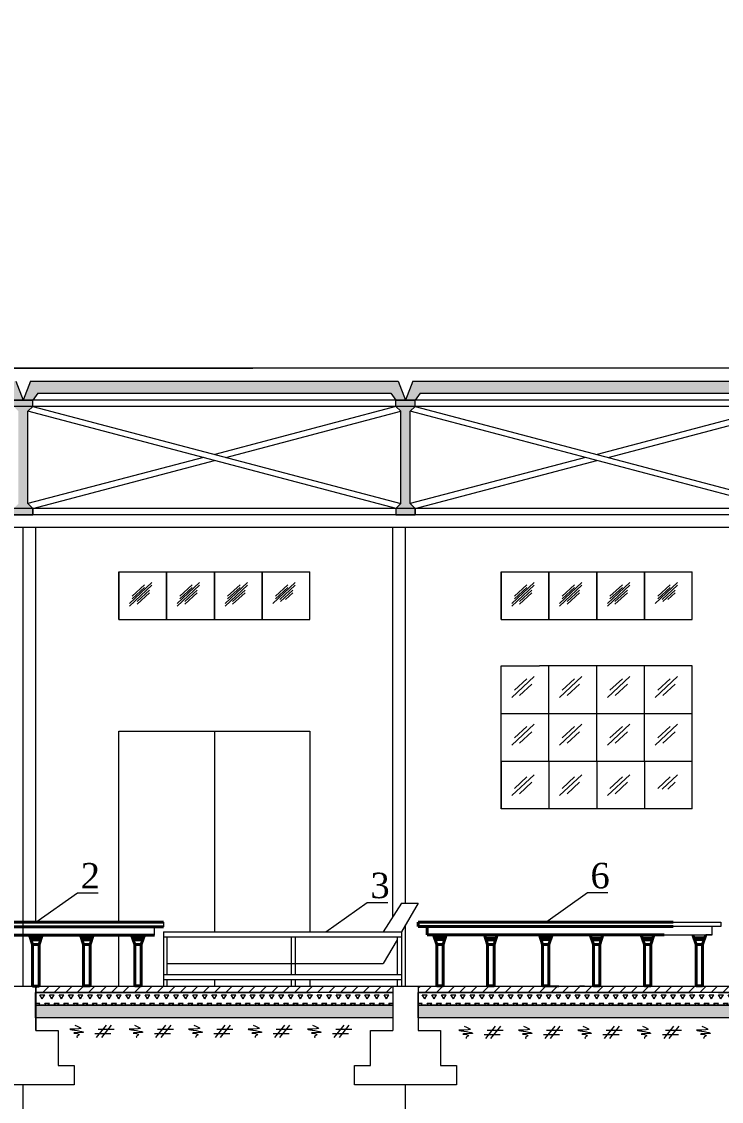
# Model space of a CAD drawing. Header units: inches. Extents: x -4475333 to 345677417, y -211198149 to 2125895.
# Drawn here: x -1966745 to -1955763, y 854230 to 871185 of the extents above; entities that cross this region are included whole.
import ezdxf

# ---------------------------------------------------------------- set-up
doc = ezdxf.new("R2010")
doc.units = ezdxf.units.IN
doc.header["$LTSCALE"] = 150
doc.header["$MEASUREMENT"] = 0
doc.linetypes.add('CENTER2', pattern=[1.125, 0.75, -0.125, 0.125, -0.125])
doc.linetypes.add('HIDDEN2', pattern=[4.7625, 3.175, -1.5875])
for name, color, linetype, lineweight in [('cot', 2, 'Continuous', 50), ('Duong vien', 7, 'Continuous', 50), ('EEEE', 7, 'Continuous', 0), ('KHUNG BVE', 7, 'Continuous', 0), ('NET CHINH', 5, 'Continuous', 50), ('NHA XUONG', 80, 'Continuous', 50), ('PHOI_CANH', 3, 'Continuous', 50)]:
    doc.layers.add(name, color=color, linetype=linetype, lineweight=lineweight)
for name, color, linetype in [('dang', 2, 'Continuous'), ('duongtamchamgach', 50, 'Continuous'), ('MANH', 170, 'Continuous'), ('MATCAT', 132, 'Continuous'), ('Net0.2', 4, 'Continuous'), ('netdut', 2, 'HIDDEN2'), ('Netve', 1, 'Continuous'), ('tru', 7, 'Continuous')]:
    doc.layers.add(name, color=color, linetype=linetype)
doc.styles.get("Standard").update_dxf_attribs({"font": 'times.ttf', "height": 100})
pattern_1 = [(60, (-2659269.53, 802579.04), (-75, 129.90381), [75, -75]), (120, (-2659269.53, 802579.04), (-150, 8e-08), [75, -75]), (0, (-2659307.03, 802643.99), (75, 129.90381), [75, -75])]
pattern_2 = [(0, (-2659269.526, 802579.04), (12.5, 25), [0, -25])]

# ---------------------------------------------------------------- blocks, each defined once
blk = doc.blocks.new('utjjrtjtr')
at = {"layer": 'PHOI_CANH', "color": 252, "lineweight": 9}
for p, q in [((4094925, 1559965), (4094925, 1559215)), ((4094925, 1559215), (4094925, 1559965)), ((4094925, 1559965), (4097925, 1559965)), ((4094925, 1559965), (4094925, 1559215)), ((4094925, 1559965), (4097925, 1559965)), ((4094925, 1559965), (4097925, 1559965)), ((4095675, 1559215), (4095675, 1559965)), ((4095675, 1559965), (4095675, 1559215)), ((4096425, 1559215), (4096425, 1559965)), ((4096425, 1559965), (4096425, 1559215)), ((4097175, 1559215), (4097175, 1559965)), ((4097175, 1559965), (4097175, 1559215)), ((4097925, 1559215), (4097925, 1559965)), ((4095092, 1559468), (4095443, 1559795)), ((4095092, 1559468), (4095443, 1559795)), ((4095842, 1559468), (4096193, 1559795)), ((4095842, 1559468), (4096193, 1559795)), ((4096592, 1559468), (4096943, 1559795)), ((4096592, 1559468), (4096943, 1559795)), ((4097342, 1559468), (4097693, 1559795)), ((4097342, 1559468), (4097693, 1559795)), ((4095092, 1559426), (4095443, 1559754)), ((4095092, 1559426), (4095443, 1559754)), ((4095133, 1559580), (4095328, 1559760)), ((4095133, 1559580), (4095328, 1559760)), ((4095133, 1559539), (4095328, 1559719)), ((4095133, 1559539), (4095328, 1559719)), ((4095212, 1559496), (4095407, 1559677)), ((4095212, 1559496), (4095407, 1559677)), ((4095212, 1559455), (4095407, 1559636)), ((4095212, 1559455), (4095407, 1559636)), ((4095842, 1559426), (4096193, 1559754)), ((4095842, 1559426), (4096193, 1559754)), ((4095883, 1559580), (4096078, 1559760)), ((4095883, 1559580), (4096078, 1559760)), ((4095883, 1559539), (4096078, 1559719)), ((4095883, 1559539), (4096078, 1559719)), ((4095962, 1559496), (4096157, 1559677)), ((4095962, 1559496), (4096157, 1559677)), ((4095962, 1559455), (4096157, 1559636)), ((4095962, 1559455), (4096157, 1559636)), ((4096592, 1559426), (4096943, 1559754)), ((4096592, 1559426), (4096943, 1559754)), ((4096633, 1559580), (4096828, 1559760)), ((4096633, 1559580), (4096828, 1559760)), ((4096633, 1559539), (4096828, 1559719)), ((4096633, 1559539), (4096828, 1559719)), ((4096712, 1559496), (4096907, 1559677)), ((4096712, 1559496), (4096907, 1559677)), ((4096712, 1559455), (4096907, 1559636)), ((4096712, 1559455), (4096907, 1559636)), ((4097383, 1559580), (4097578, 1559760)), ((4097383, 1559580), (4097578, 1559760)), ((4097383, 1559539), (4097578, 1559719)), ((4097383, 1559539), (4097578, 1559719)), ((4097451, 1559527), (4097693, 1559754)), ((4097451, 1559527), (4097693, 1559754)), ((4097462, 1559496), (4097657, 1559677)), ((4097462, 1559496), (4097657, 1559677)), ((4097540, 1559527), (4097657, 1559636)), ((4097540, 1559527), (4097657, 1559636)), ((4094925, 1559215), (4097883, 1559215)), ((4094925, 1559215), (4097925, 1559215)), ((4094925, 1559215), (4097883, 1559215)), ((4097883, 1559215), (4097925, 1559215)), ((4097883, 1559215), (4097925, 1559215))]:
    blk.add_line(p, q, dxfattribs=at)

msp = doc.modelspace()

# ---------------------------------------------------------------- hatches: boundary and pattern name
at = {"layer": 'KHUNG BVE', "lineweight": 0}
h = msp.add_hatch(color=5, dxfattribs=at)
h.dxf.hatch_style = 1
h.paths.add_polyline_path([(-1966950.8, 865348.6), (-1966869.5, 865241.5), (-1966719.5, 865241.5), (-1966833, 865537.1), (-1972919.7, 865537.2), (-1972919.7, 865241.6), (-1972669.7, 865241.6), (-1972669.7, 865241.6), (-1972369.7, 865241.6), (-1972069.6, 865241.6), (-1971988.4, 865348.6)])
h.paths.add_polyline_path([(-1966606.1, 865537.1), (-1966719.5, 865241.5), (-1966569.5, 865241.5), (-1966488.3, 865348.5), (-1960950.9, 865348.5), (-1960869.7, 865241.5), (-1960719.7, 865241.5), (-1960833.1, 865537.1)])
h.paths.add_polyline_path([(-1954960.1, 865348.4), (-1954878.9, 865241.5), (-1954728.9, 865241.5), (-1954842.3, 865537), (-1960606.3, 865537.1), (-1960719.7, 865241.5), (-1960569.7, 865241.5), (-1960488.5, 865348.5)])
h.paths.add_polyline_path([(-1948974, 865348.9), (-1948892.5, 865241.5), (-1948742.5, 865241.5), (-1948855.9, 865537), (-1954615.5, 865537), (-1954728.9, 865241.5), (-1954578.9, 865241.5), (-1954497.7, 865348.5)])
h.paths.add_polyline_path([(-1942950.9, 865348.4), (-1942869.7, 865241.4), (-1942719.7, 865241.4), (-1942833.1, 865537), (-1948629, 865537), (-1948742.5, 865241.5), (-1948592.5, 865241.5), (-1948511.3, 865348.4)])
h = msp.add_hatch(color=2, dxfattribs=at)
h.dxf.hatch_style = 1
h.paths.add_polyline_path([(-1966644.5, 865066.4), (-1966569.5, 865141.5), (-1966569.5, 865241.5), (-1966869.5, 865241.5), (-1966869.5, 865141.5), (-1966794.5, 865066.4), (-1966794.5, 863616.5), (-1966869.5, 863541.4), (-1966869.5, 863441.4), (-1966569.5, 863441.4), (-1966569.5, 863541.4), (-1966644.5, 863616.5)])
h = msp.add_hatch(color=2, dxfattribs=at)
h.dxf.hatch_style = 1
h.paths.add_polyline_path([(-1960644.7, 865066.4), (-1960569.7, 865141.5), (-1960569.7, 865241.5), (-1960869.7, 865241.5), (-1960869.7, 865141.5), (-1960794.7, 865066.4), (-1960794.7, 863616.5), (-1960869.7, 863541.4), (-1960869.7, 863441.4), (-1960569.7, 863441.4), (-1960569.7, 863541.4), (-1960644.7, 863616.5)])
at = {"layer": 'netdut', "linetype": 'ByBlock', "lineweight": 9, "ltscale": 10}
h = msp.add_hatch(dxfattribs=at)
h.set_pattern_fill('TRIANG', color=0, scale=400, style=0)
h.set_pattern_definition(pattern_1)
h.paths.add_polyline_path([(-1960919.6, 855741.4), (-1966519.7, 855741.4), (-1966519.7, 855941.4), (-1960919.6, 855941.4)])
h = msp.add_hatch(dxfattribs=at)
h.set_pattern_fill('TRIANG', color=0, scale=400, style=0)
h.set_pattern_definition(pattern_1)
h.paths.add_polyline_path([(-1960519.6, 855741.4), (-1960519.6, 855941.4), (-1954919.7, 855941.4), (-1954919.7, 855741.4)])
h = msp.add_hatch(dxfattribs=at)
h.set_pattern_fill('DOTS', color=4, scale=400, style=0)
h.set_pattern_definition(pattern_2)
h.paths.add_polyline_path([(-1960919.6, 855741.4), (-1960919.6, 855541.6), (-1966519.7, 855541.5), (-1966519.7, 855741.4)])
h = msp.add_hatch(dxfattribs=at)
h.set_pattern_fill('DOTS', color=4, scale=400, style=0)
h.set_pattern_definition(pattern_2)
edge = h.paths.add_edge_path()
edge.add_line((-1954919.7, 855741.4), (-1954919.7, 855541.6))
edge.add_line((-1960519.6, 855741.4), (-1954919.7, 855741.4))
edge.add_line((-1960519.6, 855541.5), (-1960519.6, 855741.4))
edge.add_line((-1954919.7, 855541.6), (-1960519.6, 855541.6))
at = {"layer": 'tru', "linetype": 'ByBlock', "lineweight": 9, "ltscale": 10}
h = msp.add_hatch(dxfattribs=at)
h.set_pattern_fill('ANSI31', color=5, scale=40, style=0)
h.set_pattern_definition([(45, (-3460435.19, 1065293.65), (-89.802561, 89.802561), [])])
h.paths.add_polyline_path([(-1960919.7, 856041.5), (-1966519.7, 856041.5), (-1966519.7, 855941.4), (-1960919.7, 855941.4)])
h = msp.add_hatch(dxfattribs=at)
h.set_pattern_fill('ANSI31', color=5, scale=40, style=0)
h.set_pattern_definition([(45, (-3454435.09, 1065293.65), (-89.802561, 89.802561), [])])
h.paths.add_polyline_path([(-1954919.6, 856041.5), (-1960519.6, 856041.5), (-1960519.6, 855941.4), (-1954919.6, 855941.4)])

# ---------------------------------------------------------------- linework, layer by layer
at = {"linetype": 'ByBlock', "ltscale": 10}
msp.add_line((-1958516.7, 856041.5), (-1958316.7, 856041.5), dxfattribs=at)
at = {"layer": 'cot', "lineweight": 18}
for p, q in [((-1966569.5, 865141.5), (-1960792.6, 863616.4)), ((-1960869.6, 865141.5), (-1963711.2, 864387.2)), ((-1960569.7, 865141.5), (-1954803.9, 863616.5)), ((-1954878.9, 865141.5), (-1957713.7, 864387.2)), ((-1960867.6, 863541.4), (-1966644.5, 865066.4)), ((-1963537.9, 864341.4), (-1960792.6, 865066.3)), ((-1954878.9, 863541.3), (-1960645.1, 865066.3)), ((-1957540.4, 864341.4), (-1954803.9, 865066.3)), ((-1963891.3, 864339.8), (-1966644.7, 863615.9)), ((-1966567.6, 863541.4), (-1963717.6, 864293.9)), ((-1957893.8, 864339.8), (-1960645.1, 863616.4)), ((-1960570.1, 863541.4), (-1957720.1, 864293.9)), ((-1960919.6, 855741.4), (-1966519.7, 855741.4)), ((-1954919.7, 855741.4), (-1960519.6, 855741.4))]:
    msp.add_line(p, q, dxfattribs=at)
at = {"layer": 'dang', "lineweight": 18}
for p, q in [((-1966869.5, 865241.5), (-1966569.5, 865241.5)), ((-1966644.5, 865066.4), (-1966569.5, 865141.5)), ((-1966569.5, 865141.5), (-1966569.5, 865241.5)), ((-1960869.7, 865141.5), (-1960869.7, 865241.5)), ((-1960869.7, 865241.5), (-1960569.7, 865241.5)), ((-1960794.7, 865066.4), (-1960869.7, 865141.5)), ((-1960644.7, 865066.4), (-1960569.7, 865141.5)), ((-1960569.7, 865141.5), (-1960569.7, 865241.5)), ((-1966644.5, 863616.5), (-1966644.5, 865066.4)), ((-1966644.5, 863616.5), (-1966644.5, 865066.4)), ((-1960794.7, 863616.5), (-1960794.7, 865066.4)), ((-1960794.7, 863616.5), (-1960794.7, 865066.4)), ((-1960644.7, 863616.5), (-1960644.7, 865066.4)), ((-1960644.7, 863616.5), (-1960644.7, 865066.4)), ((-1966644.5, 863616.5), (-1966569.5, 863541.4)), ((-1960794.7, 863616.5), (-1960869.7, 863541.4)), ((-1960644.7, 863616.5), (-1960569.7, 863541.4)), ((-1966869.5, 863441.4), (-1966569.5, 863441.4)), ((-1966569.5, 863541.4), (-1966569.5, 863441.4)), ((-1960869.7, 863541.4), (-1960869.7, 863441.4)), ((-1960869.7, 863441.4), (-1960569.7, 863441.4)), ((-1960569.7, 863541.4), (-1960569.7, 863441.4))]:
    msp.add_line(p, q, dxfattribs=at)
at = {"layer": 'Defpoints', "lineweight": 18}
for p, q in [((-1966569.7, 863441.6), (-1966569.7, 863541.6)), ((-1960869.7, 863541.6), (-1960869.7, 863441.6)), ((-1960569.7, 863441.6), (-1960569.7, 863541.6))]:
    msp.add_line(p, q, dxfattribs=at)
at = {"layer": 'Duong vien', "color": 7, "linetype": 'Continuous', "lineweight": 18, "ltscale": 10}
for p, q in [((-1966519.7, 857041.6), (-1965866.8, 857505.5)), ((-1965866.8, 857505.5), (-1965543.9, 857505.5)), ((-1958519.8, 857044.3), (-1957866.9, 857508.2)), ((-1957866.9, 857508.2), (-1957544, 857508.2)), ((-1961973, 856889.8), (-1961320.1, 857353.8)), ((-1961320.1, 857353.8), (-1960997.2, 857353.8))]:
    msp.add_line(p, q, dxfattribs=at)
at = {"layer": 'duongtamchamgach', "linetype": 'CENTER2', "lineweight": 15, "ltscale": 200}
msp.add_line((-1960722, 857341.7), (-1960719.7, 863241.4), dxfattribs=at)
at = {"layer": 'EEEE', "color": 5, "linetype": 'Continuous', "lineweight": 40, "ltscale": 10}
for p, q in [((-1968519.7, 857041.5), (-1964519.7, 857041.5)), ((-1968519.7, 856971.5), (-1964519.7, 856971.5)), ((-1960519.8, 857044.2), (-1956519.8, 857044.2)), ((-1960519.8, 856974.2), (-1956519.8, 856974.2)), ((-1964659.7, 856841.5), (-1968379.7, 856841.5)), ((-1966620.7, 856840.2), (-1966571.2, 856691.5)), ((-1966604.5, 856791.5), (-1966437.8, 856791.5)), ((-1966421.6, 856840.2), (-1966471.2, 856691.5)), ((-1965820.7, 856841.5), (-1965771.2, 856692.9)), ((-1965804.5, 856792.9), (-1965637.8, 856792.9)), ((-1965621.6, 856841.5), (-1965671.2, 856692.9)), ((-1965017.8, 856841.5), (-1964968.3, 856692.9)), ((-1965001.6, 856792.9), (-1964834.9, 856792.9)), ((-1964818.7, 856841.5), (-1964868.3, 856692.9)), ((-1956659.8, 856844.2), (-1960379.8, 856844.2)), ((-1966596.2, 856766.5), (-1966446.2, 856766.5)), ((-1966571.2, 856041.5), (-1966571.2, 856691.5)), ((-1966571.2, 856691.5), (-1966471.2, 856691.5)), ((-1966471.2, 856691.5), (-1966471.2, 856041.5)), ((-1965796.2, 856767.9), (-1965646.2, 856767.9)), ((-1965771.2, 856042.9), (-1965771.2, 856692.9)), ((-1965771.2, 856692.9), (-1965671.2, 856692.9)), ((-1965671.2, 856692.9), (-1965671.2, 856042.9)), ((-1964993.3, 856767.9), (-1964843.3, 856767.9)), ((-1964968.3, 856042.9), (-1964968.3, 856692.9)), ((-1964968.3, 856692.9), (-1964868.3, 856692.9)), ((-1964868.3, 856692.9), (-1964868.3, 856042.9)), ((-1966571.2, 856041.5), (-1966471.2, 856041.5)), ((-1965771.2, 856042.9), (-1965671.2, 856042.9)), ((-1964968.3, 856042.9), (-1964868.3, 856042.9)), ((-1960230.3, 856045.6), (-1960130.3, 856045.6)), ((-1959431.2, 856044.2), (-1959331.2, 856044.2)), ((-1958570.3, 856045.6), (-1958470.3, 856045.6)), ((-1957771.2, 856044.2), (-1957671.2, 856044.2)), ((-1956972.1, 856042.9), (-1956872.1, 856042.9)), ((-1956159.4, 856045.6), (-1956059.4, 856045.6))]:
    msp.add_line(p, q, dxfattribs=at)
at = {"layer": 'EEEE', "color": 5, "lineweight": 40}
for p, q in [((-1960519.8, 857044.2), (-1960519.8, 856974.2)), ((-1960379.8, 856844.2), (-1960379.8, 856974.2)), ((-1960279.8, 856844.2), (-1960230.3, 856695.6)), ((-1960263.6, 856795.6), (-1960096.9, 856795.6)), ((-1960080.7, 856844.2), (-1960130.3, 856695.6)), ((-1959480.7, 856842.9), (-1959431.2, 856694.2)), ((-1959464.5, 856794.2), (-1959297.8, 856794.2)), ((-1959281.6, 856842.9), (-1959331.2, 856694.2)), ((-1958619.8, 856844.2), (-1958570.3, 856695.6)), ((-1958603.6, 856795.6), (-1958436.9, 856795.6)), ((-1958420.7, 856844.2), (-1958470.3, 856695.6)), ((-1957820.7, 856842.9), (-1957771.2, 856694.2)), ((-1957804.5, 856794.2), (-1957637.8, 856794.2)), ((-1957804.5, 856794.2), (-1957637.8, 856794.2)), ((-1957621.6, 856842.9), (-1957671.2, 856694.2)), ((-1957021.6, 856841.6), (-1956972.1, 856692.9)), ((-1957005.4, 856792.9), (-1956838.7, 856792.9)), ((-1957005.4, 856792.9), (-1956838.7, 856792.9)), ((-1956822.5, 856841.6), (-1956872.1, 856692.9)), ((-1956208.9, 856844.2), (-1956159.4, 856695.6)), ((-1956192.7, 856795.6), (-1956026, 856795.6)), ((-1956009.8, 856844.2), (-1956059.4, 856695.6)), ((-1960255.3, 856770.6), (-1960105.3, 856770.6)), ((-1960230.3, 856045.6), (-1960230.3, 856695.6)), ((-1960230.3, 856695.6), (-1960130.3, 856695.6)), ((-1960130.3, 856695.6), (-1960130.3, 856045.6)), ((-1959456.2, 856769.2), (-1959306.2, 856769.2)), ((-1959431.2, 856044.2), (-1959431.2, 856694.2)), ((-1959431.2, 856694.2), (-1959331.2, 856694.2)), ((-1959331.2, 856694.2), (-1959331.2, 856044.2)), ((-1958595.3, 856770.6), (-1958445.3, 856770.6)), ((-1958570.3, 856045.6), (-1958570.3, 856695.6)), ((-1958570.3, 856695.6), (-1958470.3, 856695.6)), ((-1958470.3, 856695.6), (-1958470.3, 856045.6)), ((-1957796.2, 856769.2), (-1957646.2, 856769.2)), ((-1957796.2, 856769.2), (-1957646.2, 856769.2)), ((-1957771.2, 856044.2), (-1957771.2, 856694.2)), ((-1957771.2, 856694.2), (-1957671.2, 856694.2)), ((-1957771.2, 856044.2), (-1957771.2, 856694.2)), ((-1957771.2, 856694.2), (-1957671.2, 856694.2)), ((-1957671.2, 856694.2), (-1957671.2, 856044.2)), ((-1957671.2, 856694.2), (-1957671.2, 856044.2)), ((-1956997.1, 856767.9), (-1956847.1, 856767.9)), ((-1956997.1, 856767.9), (-1956847.1, 856767.9)), ((-1956972.1, 856042.9), (-1956972.1, 856692.9)), ((-1956972.1, 856692.9), (-1956872.1, 856692.9)), ((-1956972.1, 856042.9), (-1956972.1, 856692.9)), ((-1956972.1, 856692.9), (-1956872.1, 856692.9)), ((-1956872.1, 856692.9), (-1956872.1, 856042.9)), ((-1956872.1, 856692.9), (-1956872.1, 856042.9)), ((-1956184.4, 856770.6), (-1956034.4, 856770.6)), ((-1956159.4, 856045.6), (-1956159.4, 856695.6)), ((-1956159.4, 856695.6), (-1956059.4, 856695.6)), ((-1956059.4, 856695.6), (-1956059.4, 856045.6))]:
    msp.add_line(p, q, dxfattribs=at)
at = {"layer": 'KHUNG BVE', "color": 3, "lineweight": 18, "ltscale": 3}
for p, q in [((-1938639.9, 865741.6), (-1972919.7, 865741.6)), ((-1938639.9, 865241.4), (-1972919.7, 865241.6)), ((-1938639.9, 865141.5), (-1972719.7, 865141.5))]:
    msp.add_line(p, q, dxfattribs=at)
at = {"layer": 'KHUNG BVE', "color": 3, "linetype": 'Continuous', "lineweight": 18, "ltscale": 10}
msp.add_line((-1967552.7, 865741.4), (-1963117.2, 865741.4), dxfattribs=at)
at = {"layer": 'KHUNG BVE', "linetype": 'Continuous', "lineweight": 18, "ltscale": 10}
for p, q in [((-1938639.9, 863541.5), (-1972719.7, 863541.5)), ((-1938639.9, 863441.5), (-1972719.7, 863441.6)), ((-1938639.9, 863241.4), (-1972719.7, 863241.5)), ((-1960919.7, 857125.9), (-1960919.7, 863241.5)), ((-1972719.7, 856041.5), (-1901412.1, 856041.5)), ((-1966525.1, 856041.5), (-1966525.1, 855541.5)), ((-1966525.1, 855741.4), (-1966525.1, 855941.4)), ((-1966519.7, 856041.5), (-1966519.7, 855541.5)), ((-1966519.7, 855941.4), (-1962209.6, 855941.4)), ((-1960919.6, 855941.4), (-1962209.6, 855941.4)), ((-1960919.6, 856041.5), (-1960919.6, 855541.5)), ((-1960519.6, 856041.5), (-1960519.6, 855541.5)), ((-1955809.7, 855941.4), (-1960519.6, 855941.4)), ((-1959289.7, 856041.5), (-1959209.7, 856041.5)), ((-1958470.1, 856041.5), (-1958370.1, 856041.5)), ((-1957909.7, 856041.5), (-1957989.7, 856041.5)), ((-1957670.1, 856041.5), (-1957570.1, 856041.5)), ((-1955809.7, 855941.4), (-1950209.7, 855941.4)), ((-1966525.1, 855541.5), (-1966525.1, 855741.4)), ((-1966525.1, 855541.5), (-1966525.1, 855341.5)), ((-1960919.6, 855541.6), (-1966519.7, 855541.5)), ((-1966519.7, 855541.5), (-1966519.7, 855341.5)), ((-1960919.6, 855541.5), (-1960919.6, 855341.5)), ((-1954919.7, 855541.6), (-1960519.6, 855541.6)), ((-1960519.6, 855541.5), (-1960519.6, 855341.5)), ((-1966519.7, 855341.5), (-1966169.7, 855341.5)), ((-1966519.7, 855341.5), (-1966169.7, 855341.5)), ((-1966169.7, 855341.5), (-1966169.7, 854791.5)), ((-1966169.7, 855341.5), (-1966169.7, 854791.5)), ((-1961269.6, 854791.5), (-1961269.6, 855341.5)), ((-1961269.6, 855341.5), (-1960919.6, 855341.5)), ((-1960519.6, 855341.5), (-1960169.6, 855341.5)), ((-1960169.6, 855341.5), (-1960169.6, 854791.5)), ((-1966169.7, 854791.5), (-1965919.7, 854791.5)), ((-1966169.7, 854791.5), (-1965919.7, 854791.5)), ((-1965919.7, 854791.5), (-1965919.7, 854491.5)), ((-1965919.7, 854791.5), (-1965919.7, 854491.5)), ((-1961519.6, 854491.5), (-1961519.6, 854791.5)), ((-1961519.6, 854791.5), (-1961269.6, 854791.5)), ((-1960169.6, 854791.5), (-1959919.6, 854791.5)), ((-1959919.6, 854791.5), (-1959919.6, 854491.5)), ((-1965919.7, 854491.5), (-1967519.7, 854491.5)), ((-1965919.7, 854491.5), (-1967519.7, 854491.5)), ((-1959919.6, 854491.5), (-1961519.6, 854491.5))]:
    msp.add_line(p, q, dxfattribs=at)
at = {"layer": 'KHUNG BVE', "lineweight": 0}
for p, q in [((-1966719.5, 856041.5), (-1966719.5, 863241.5)), ((-1966519.7, 857041.5), (-1966519.7, 863241.5)), ((-1965219.7, 860041.5), (-1962219.7, 860041.5)), ((-1965219.7, 857041.5), (-1965219.7, 860041.5)), ((-1963719.7, 860041.5), (-1963719.7, 856889.8)), ((-1962219.7, 860041.5), (-1962219.7, 856889.8)), ((-1964659.7, 856841.5), (-1964659.7, 856971.5)), ((-1964519.7, 857041.5), (-1964519.7, 856971.5)), ((-1956519.8, 857044.2), (-1955769.8, 857044.2)), ((-1955769.8, 856974.2), (-1956519.8, 856974.2)), ((-1955909.8, 856844.2), (-1955909.8, 856974.2)), ((-1955769.8, 857044.2), (-1955769.8, 856974.2)), ((-1965219.7, 856041.5), (-1965219.7, 856841.5)), ((-1956659.8, 856844.2), (-1955909.8, 856844.2)), ((-1955909.8, 856844.2), (-1956009.8, 856844.2)), ((-1963719.7, 856143.6), (-1963719.7, 856041.5)), ((-1962219.7, 856143.6), (-1962219.7, 856041.5))]:
    msp.add_line(p, q, dxfattribs=at)
at = {"layer": 'KHUNG BVE', "color": 7, "linetype": 'Continuous', "lineweight": 18, "ltscale": 10}
msp.add_line((-1960718.3, 856041.6), (-1960718.3, 856999.8), dxfattribs=at)
at = {"layer": 'KHUNG BVE', "color": 2, "linetype": 'Continuous', "lineweight": 18, "ltscale": 10}
msp.add_line((-1956691.8, 856041.4), (-1956691.8, 856041.6), dxfattribs=at)
at = {"layer": 'KHUNG BVE', "lineweight": 0}
msp.add_circle((-1916098.2, 889715.1), 188435.9, dxfattribs=at)
at = {"layer": 'MANH', "lineweight": 18}
msp.add_line((-1965767.1, 855848), (-1965767.1, 855848), dxfattribs=at)
at = {"layer": 'MATCAT', "color": 3, "lineweight": 13, "ltscale": 3}
for p, q in [((-1966719.5, 853402.2), (-1966719.5, 854491.7)), ((-1966719.5, 853402.2), (-1966719.5, 854491.7)), ((-1960719.5, 853401.7), (-1960719.5, 854491.7))]:
    msp.add_line(p, q, dxfattribs=at)
at = {"layer": 'NET CHINH', "color": 0, "lineweight": 18, "ltscale": 3}
msp.add_line((-1956603.2, 856041.4), (-1956603.2, 856041.6), dxfattribs=at)
at = {"layer": 'Net0.2', "lineweight": 18}
for p, q in [((-1965418.4, 855426.2), (-1965573.5, 855232.9)), ((-1965337.5, 855426.2), (-1965492.6, 855232.9)), ((-1964486, 855426.2), (-1964641, 855232.9)), ((-1964405.1, 855426.2), (-1964560.1, 855232.9)), ((-1963553.6, 855426.2), (-1963708.6, 855232.9)), ((-1963472.7, 855426.2), (-1963627.7, 855232.9)), ((-1962621.2, 855426.2), (-1962776.2, 855232.9)), ((-1962540.3, 855426.2), (-1962695.3, 855232.9)), ((-1961688.8, 855426.2), (-1961843.8, 855232.9)), ((-1961607.9, 855426.2), (-1961762.9, 855232.9)), ((-1965594.1, 855297.6), (-1965342.2, 855297.6)), ((-1965545.7, 855361.6), (-1965293.8, 855361.6)), ((-1964661.7, 855297.6), (-1964409.8, 855297.6)), ((-1964613.3, 855361.6), (-1964361.3, 855361.6)), ((-1963729.3, 855297.6), (-1963477.4, 855297.6)), ((-1963680.8, 855361.6), (-1963428.9, 855361.6)), ((-1962796.9, 855297.6), (-1962545, 855297.6)), ((-1962748.4, 855361.6), (-1962496.5, 855361.6)), ((-1961864.5, 855297.6), (-1961612.5, 855297.6)), ((-1961816, 855361.6), (-1961564.1, 855361.6)), ((-1959486.4, 855281.6), (-1959234.5, 855281.6)), ((-1959310.7, 855410.2), (-1959465.7, 855216.9)), ((-1959437.9, 855345.6), (-1959186, 855345.6)), ((-1959229.8, 855410.2), (-1959384.8, 855216.9)), ((-1958554, 855281.6), (-1958302, 855281.6)), ((-1958378.3, 855410.2), (-1958533.3, 855216.9)), ((-1958505.5, 855345.6), (-1958253.6, 855345.6)), ((-1958297.4, 855410.2), (-1958452.4, 855216.9)), ((-1957621.5, 855281.6), (-1957369.6, 855281.6)), ((-1957445.9, 855410.2), (-1957600.9, 855216.9)), ((-1957573.1, 855345.6), (-1957321.2, 855345.6)), ((-1957365, 855410.2), (-1957520, 855216.9)), ((-1956689.1, 855281.6), (-1956437.2, 855281.6)), ((-1956513.4, 855410.2), (-1956668.5, 855216.9)), ((-1956640.7, 855345.6), (-1956388.8, 855345.6)), ((-1956432.5, 855410.2), (-1956587.6, 855216.9))]:
    msp.add_line(p, q, dxfattribs=at)
for points in [[(-1965908, 855426.2), (-1965815.3, 855376.1), (-1965988.9, 855363.7), (-1965778.1, 855314.1), (-1965926.9, 855301.8), (-1965840.1, 855277), (-1965877.3, 855239.8), (-1965871.1, 855233.6)], [(-1964975.6, 855426.2), (-1964882.9, 855376.1), (-1965056.4, 855363.7), (-1964845.7, 855314.1), (-1964994.5, 855301.8), (-1964907.7, 855277), (-1964944.9, 855239.8), (-1964938.7, 855233.6)], [(-1964043.2, 855426.2), (-1963950.5, 855376.1), (-1964124, 855363.7), (-1963913.3, 855314.1), (-1964062, 855301.8), (-1963975.3, 855277), (-1964012.5, 855239.8), (-1964006.3, 855233.6)], [(-1963110.8, 855426.2), (-1963018.1, 855376.1), (-1963191.6, 855363.7), (-1962980.9, 855314.1), (-1963129.6, 855301.8), (-1963042.9, 855277), (-1963080, 855239.8), (-1963073.8, 855233.6)], [(-1962178.3, 855426.2), (-1962085.6, 855376.1), (-1962259.2, 855363.7), (-1962048.5, 855314.1), (-1962197.2, 855301.8), (-1962110.4, 855277), (-1962147.6, 855239.8), (-1962141.4, 855233.6)], [(-1959800.3, 855410.2), (-1959707.6, 855360), (-1959881.1, 855347.7), (-1959670.4, 855298.1), (-1959819.1, 855285.7), (-1959732.4, 855261), (-1959769.5, 855223.8), (-1959763.3, 855217.6)], [(-1958867.8, 855410.2), (-1958775.1, 855360), (-1958948.7, 855347.7), (-1958738, 855298.1), (-1958886.7, 855285.7), (-1958799.9, 855261), (-1958837.1, 855223.8), (-1958830.9, 855217.6)], [(-1957935.4, 855410.2), (-1957842.7, 855360), (-1958016.3, 855347.7), (-1957805.5, 855298.1), (-1957954.3, 855285.7), (-1957867.5, 855261), (-1957904.7, 855223.8), (-1957898.5, 855217.6)], [(-1957003, 855410.2), (-1956910.3, 855360), (-1957083.9, 855347.7), (-1956873.1, 855298.1), (-1957021.9, 855285.7), (-1956935.1, 855261), (-1956972.3, 855223.8), (-1956966.1, 855217.6)], [(-1956070.6, 855410.2), (-1955977.9, 855360), (-1956151.4, 855347.7), (-1955940.7, 855298.1), (-1956089.5, 855285.7), (-1956002.7, 855261), (-1956039.9, 855223.8), (-1956033.7, 855217.6)]]:
    msp.add_spline(points, degree=3, dxfattribs=at)
at = {"layer": 'netdut', "color": 0, "linetype": 'ByBlock', "lineweight": 18, "ltscale": 10}
for p, q in [((-1966519.7, 855741.4), (-1966519.7, 855941.4)), ((-1960919.6, 855941.4), (-1960919.6, 855741.4)), ((-1960519.6, 855741.4), (-1960519.6, 855941.4))]:
    msp.add_line(p, q, dxfattribs=at)
at = {"layer": 'netdut', "color": 4, "linetype": 'ByBlock', "lineweight": 18, "ltscale": 10}
for p, q in [((-1966519.7, 855541.5), (-1966519.7, 855741.4)), ((-1966519.7, 855741.4), (-1960919.6, 855741.4)), ((-1960919.6, 855741.4), (-1960919.6, 855541.6)), ((-1960519.6, 855541.5), (-1960519.6, 855741.4)), ((-1960519.6, 855741.4), (-1954919.7, 855741.4))]:
    msp.add_line(p, q, dxfattribs=at)
at = {"layer": 'Netve', "color": 7, "linetype": 'Continuous', "lineweight": 18, "ltscale": 10}
for p, q in [((-1960783.1, 857341.7), (-1961069.2, 856889.8)), ((-1960783.1, 857341.7), (-1960519.8, 857341.7)), ((-1960519.8, 857341.7), (-1960782.1, 856889.8)), ((-1964519.7, 856889.8), (-1960782.1, 856889.8)), ((-1964519.7, 856889.8), (-1964519.7, 856041.6)), ((-1964519.7, 856813), (-1960782.1, 856813)), ((-1964465.7, 856813), (-1964465.7, 856220.5)), ((-1962514.6, 856813), (-1962514.6, 856220.5)), ((-1962450.8, 856813), (-1962450.8, 856220.5)), ((-1960955.5, 856889.8), (-1960955.5, 856889.8)), ((-1960853.2, 856813), (-1960853.2, 856220.5)), ((-1960782.1, 856889.8), (-1960782.1, 856041.6)), ((-1960853.2, 856767.5), (-1961069.2, 856395.4)), ((-1964465.7, 856395.4), (-1961069.2, 856395.4)), ((-1964519.7, 856220.5), (-1960782.1, 856220.5)), ((-1964519.7, 856143.6), (-1960782.1, 856143.6)), ((-1964465.7, 856143.6), (-1964465.7, 856041.6)), ((-1962514.6, 856143.6), (-1962514.6, 856041.6)), ((-1962450.8, 856143.6), (-1962450.8, 856041.6)), ((-1960853.2, 856143.6), (-1960853.2, 856041.6))]:
    msp.add_line(p, q, dxfattribs=at)
at = {"layer": 'NHA XUONG', "lineweight": 18}
for p, q in [((-1966519.7, 855941.4), (-1962209.6, 855941.4)), ((-1962209.6, 855941.4), (-1966519.7, 855941.4)), ((-1961809.6, 855941.4), (-1960919.6, 855941.4)), ((-1960519.6, 855941.4), (-1956209.7, 855941.4)), ((-1955809.7, 855941.4), (-1950209.7, 855941.4)), ((-1950209.7, 855941.4), (-1955809.7, 855941.4))]:
    msp.add_line(p, q, dxfattribs=at)
at = {"layer": 'PHOI_CANH', "color": 252, "lineweight": 18}
for p, q in [((-1959219.7, 859571.3), (-1959219.7, 861071.3)), ((-1959219.7, 861071.3), (-1958619.7, 861071.3)), ((-1956219.7, 861071.3), (-1958619.7, 861071.3)), ((-1958469.7, 860821.3), (-1958469.7, 861071.3)), ((-1957719.7, 860821.3), (-1957719.7, 861071.3)), ((-1956969.7, 859571.3), (-1956969.7, 861071.3)), ((-1956219.7, 858821.3), (-1956219.7, 861071.3)), ((-1959052.5, 860574), (-1958701.6, 860901.2)), ((-1959011.7, 860686.3), (-1958816.8, 860866.7)), ((-1958302.5, 860574), (-1957951.6, 860901.2)), ((-1958261.7, 860686.3), (-1958066.8, 860866.7)), ((-1957552.5, 860574), (-1957201.6, 860901.2)), ((-1957511.7, 860686.3), (-1957316.8, 860866.7)), ((-1956802.5, 860574), (-1956451.6, 860901.2)), ((-1956761.7, 860686.3), (-1956566.8, 860866.7)), ((-1958932.5, 860602.7), (-1958737.5, 860783.2)), ((-1958469.7, 859571.3), (-1958469.7, 860821.3)), ((-1958182.5, 860602.7), (-1957987.5, 860783.2)), ((-1957719.7, 859571.3), (-1957719.7, 860821.3)), ((-1957432.5, 860602.7), (-1957237.5, 860783.2)), ((-1956682.5, 860602.7), (-1956487.5, 860783.2)), ((-1959219.7, 860321.3), (-1956219.7, 860321.3)), ((-1959219.7, 858821.3), (-1959219.7, 860204.7)), ((-1959052.5, 859824), (-1958701.6, 860151.2)), ((-1959052.5, 859824), (-1958701.6, 860151.2)), ((-1959011.7, 859936.3), (-1958816.8, 860116.7)), ((-1959011.7, 859936.3), (-1958816.8, 860116.7)), ((-1958932.5, 859852.7), (-1958737.5, 860033.2)), ((-1958932.5, 859852.7), (-1958737.5, 860033.2)), ((-1958302.5, 859824), (-1957951.6, 860151.2)), ((-1958302.5, 859824), (-1957951.6, 860151.2)), ((-1958261.7, 859936.3), (-1958066.8, 860116.7)), ((-1958261.7, 859936.3), (-1958066.8, 860116.7)), ((-1958182.5, 859852.7), (-1957987.5, 860033.2)), ((-1958182.5, 859852.7), (-1957987.5, 860033.2)), ((-1957552.5, 859824), (-1957201.6, 860151.2)), ((-1957552.5, 859824), (-1957201.6, 860151.2)), ((-1957511.7, 859936.3), (-1957316.8, 860116.7)), ((-1957511.7, 859936.3), (-1957316.8, 860116.7)), ((-1957432.5, 859852.7), (-1957237.5, 860033.2)), ((-1957432.5, 859852.7), (-1957237.5, 860033.2)), ((-1956802.5, 859824), (-1956451.6, 860151.2)), ((-1956802.5, 859824), (-1956451.6, 860151.2)), ((-1956761.7, 859936.3), (-1956566.8, 860116.7)), ((-1956761.7, 859936.3), (-1956566.8, 860116.7)), ((-1956682.5, 859852.7), (-1956487.5, 860033.2)), ((-1956682.5, 859852.7), (-1956487.5, 860033.2)), ((-1959219.7, 859571.3), (-1959219.7, 858821.3)), ((-1959219.7, 859571.3), (-1956219.7, 859571.3)), ((-1959219.7, 859571.3), (-1956219.7, 859571.3)), ((-1958469.7, 859571.3), (-1958469.7, 858821.3)), ((-1957719.7, 859571.3), (-1957719.7, 858821.3)), ((-1956969.7, 859571.3), (-1956969.7, 858821.3)), ((-1959052.5, 859032.7), (-1958701.6, 859359.9)), ((-1959052.5, 859032.7), (-1958701.6, 859359.9)), ((-1959011.7, 859145), (-1958816.8, 859325.5)), ((-1959011.7, 859145), (-1958816.8, 859325.5)), ((-1958302.5, 859032.7), (-1957951.6, 859359.9)), ((-1958302.5, 859032.7), (-1957951.6, 859359.9)), ((-1958261.7, 859145), (-1958066.8, 859325.5)), ((-1958261.7, 859145), (-1958066.8, 859325.5)), ((-1957552.5, 859032.7), (-1957201.6, 859359.9)), ((-1957552.5, 859032.7), (-1957201.6, 859359.9)), ((-1957511.7, 859145), (-1957316.8, 859325.5)), ((-1957511.7, 859145), (-1957316.8, 859325.5)), ((-1956761.7, 859145), (-1956566.8, 859325.5)), ((-1956761.7, 859145), (-1956566.8, 859325.5)), ((-1956694.4, 859133.6), (-1956451.6, 859359.9)), ((-1956694.4, 859133.6), (-1956451.6, 859359.9)), ((-1958932.5, 859061.4), (-1958737.5, 859241.9)), ((-1958932.5, 859061.4), (-1958737.5, 859241.9)), ((-1958182.5, 859061.4), (-1957987.5, 859241.9)), ((-1958182.5, 859061.4), (-1957987.5, 859241.9)), ((-1957432.5, 859061.4), (-1957237.5, 859241.9)), ((-1957432.5, 859061.4), (-1957237.5, 859241.9)), ((-1956604.6, 859133.6), (-1956487.5, 859241.9)), ((-1956604.6, 859133.6), (-1956487.5, 859241.9)), ((-1956219.7, 858821.3), (-1959219.7, 858821.3))]:
    msp.add_line(p, q, dxfattribs=at)
at = {"layer": 'tru', "color": 5, "linetype": 'ByBlock', "lineweight": 18, "ltscale": 10}
for p, q in [((-1966833, 865537.1), (-1966719.5, 865241.5)), ((-1966606.1, 865537.1), (-1966719.5, 865241.6)), ((-1966606.1, 865537.1), (-1966719.5, 865241.5)), ((-1966606.1, 865537.1), (-1960833.1, 865537.1)), ((-1960984.8, 865537.1), (-1960984.8, 865537.1)), ((-1960833.1, 865537.1), (-1960719.7, 865241.5)), ((-1960606.3, 865537.1), (-1960719.7, 865241.5)), ((-1960606.3, 865537.1), (-1960719.7, 865241.5)), ((-1960606.3, 865537.1), (-1954842.3, 865537)), ((-1966488.3, 865348.5), (-1966569.5, 865241.5)), ((-1966488.3, 865348.5), (-1960950.9, 865348.5)), ((-1960950.9, 865348.5), (-1960869.7, 865241.5)), ((-1960488.5, 865348.5), (-1960569.7, 865241.5)), ((-1960488.5, 865348.5), (-1954960.1, 865348.4))]:
    msp.add_line(p, q, dxfattribs=at)

# ---------------------------------------------------------------- block references
at = {"linetype": 'ByBlock'}
for p in [(-6060144.9, -697418.8), (-6054144.9, -697418.8)]:
    msp.add_blockref('utjjrtjtr', p, dxfattribs=at)

# ---------------------------------------------------------------- texts
at = {"color": 7, "linetype": 'ByBlock', "lineweight": 18, "char_height": 400, "width": 236.121, "attachment_point": 1}
for s, insert in [('2', (-1965817.3, 857973)), ('6', (-1957817.4, 857975.7)), ('3', (-1961270.6, 857821.3))]:
    msp.add_mtext(s, dxfattribs=dict(at, insert=insert))

doc.saveas('drawing.dxf')
